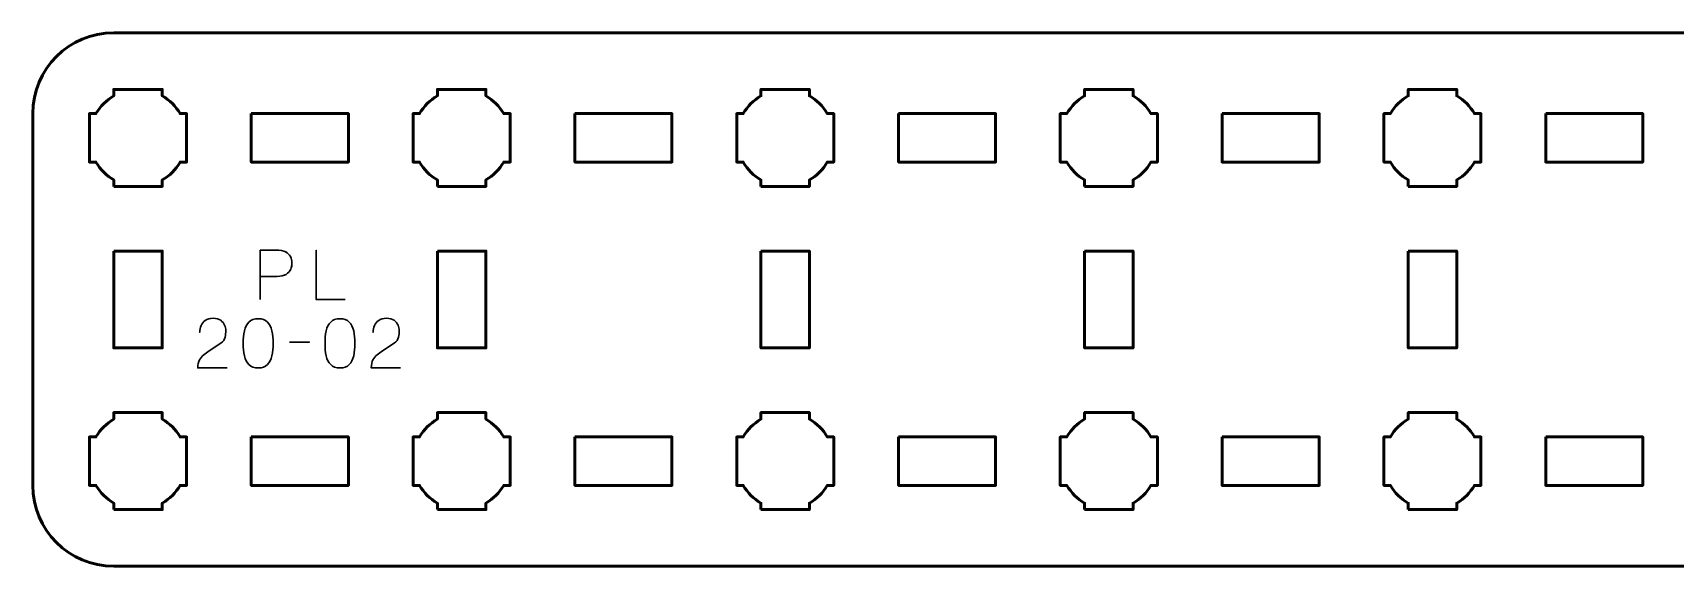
# Model space of a CAD drawing. Header units: centimetres. Extents: x -19.6 to 19.7, y -1.6 to 1.6.
# Drawn here: x -19.65 to -9.5, y -1.65 to 1.65 of the extents above; entities that cross this region are included whole.
import ezdxf

# ---------------------------------------------------------------- set-up
doc = ezdxf.new("R2010")
doc.units = ezdxf.units.CM
doc.header["$MEASUREMENT"] = 0
doc.layers.add('Layer 1', color=7, linetype='Continuous')

msp = doc.modelspace()

# ---------------------------------------------------------------- linework, layer by layer
at = {"layer": 'Layer 1', "lineweight": 53}
for points, knots in [([(-19.14991, 1.65), (-19.14991, 1.65), (19.15005, 1.65), (19.15005, 1.65), (19.15005, 1.65), (19.42701, 1.65), (19.65001, 1.4269), (19.65001, 1.1499), (19.65001, 1.1499), (19.65001, 1.1499), (19.65001, -1.15003), (19.65001, -1.15003), (19.65001, -1.15003), (19.65001, -1.42704), (19.42701, -1.64999), (19.15005, -1.64999), (19.15005, -1.64999), (19.15005, -1.64999), (-19.14991, -1.64999), (-19.14991, -1.64999), (-19.14991, -1.64999), (-19.42691, -1.64999), (-19.65, -1.42704), (-19.65, -1.15003), (-19.65, -1.15003), (-19.65, -1.15003), (-19.65, 1.1499), (-19.65, 1.1499), (-19.65, 1.1499), (-19.65, 1.4269), (-19.42691, 1.65), (-19.14991, 1.65)], [0, 0, 0, 0, 0.125, 0.125, 0.125, 0.125, 0.25, 0.25, 0.25, 0.25, 0.375, 0.375, 0.375, 0.375, 0.5, 0.5, 0.5, 0.5, 0.625, 0.625, 0.625, 0.625, 0.75, 0.75, 0.75, 0.75, 0.875, 0.875, 0.875, 0.875, 1, 1, 1, 1]), ([(-19.14991, 0.69997), (-19.14991, 0.69997), (-19.14991, 0.74008), (-19.14991, 0.74008), (-19.14991, 0.74008), (-19.19552, 0.7664), (-19.23344, 0.80442), (-19.25976, 0.8499), (-19.25976, 0.8499), (-19.25976, 0.8499), (-19.29998, 0.8499), (-19.29998, 0.8499), (-19.29998, 0.8499), (-19.29998, 0.8499), (-19.29998, 0.99997), (-19.29998, 0.99997), (-19.29998, 0.99997), (-19.29998, 0.99997), (-19.29998, 1.1499), (-19.29998, 1.1499), (-19.29998, 1.1499), (-19.29998, 1.1499), (-19.25976, 1.1499), (-19.25976, 1.1499), (-19.25976, 1.1499), (-19.23344, 1.19551), (-19.19552, 1.23344), (-19.14991, 1.25976), (-19.14991, 1.25976), (-19.14991, 1.25976), (-19.14991, 1.29997), (-19.14991, 1.29997), (-19.14991, 1.29997), (-19.14991, 1.29997), (-18.99997, 1.29997), (-18.99997, 1.29997), (-18.99997, 1.29997), (-18.99997, 1.29997), (-18.8499, 1.29997), (-18.8499, 1.29997), (-18.8499, 1.29997), (-18.8499, 1.29997), (-18.8499, 1.25976), (-18.8499, 1.25976), (-18.8499, 1.25976), (-18.80443, 1.23344), (-18.7664, 1.19551), (-18.74008, 1.1499), (-18.74008, 1.1499), (-18.74008, 1.1499), (-18.69997, 1.1499), (-18.69997, 1.1499), (-18.69997, 1.1499), (-18.69997, 1.1499), (-18.69997, 0.99997), (-18.69997, 0.99997), (-18.69997, 0.99997), (-18.69997, 0.99997), (-18.69997, 0.8499), (-18.69997, 0.8499), (-18.69997, 0.8499), (-18.69997, 0.8499), (-18.74008, 0.8499), (-18.74008, 0.8499), (-18.74008, 0.8499), (-18.7664, 0.80442), (-18.80443, 0.7664), (-18.8499, 0.74008), (-18.8499, 0.74008), (-18.8499, 0.74008), (-18.8499, 0.69997), (-18.8499, 0.69997), (-18.8499, 0.69997), (-18.8499, 0.69997), (-18.99997, 0.69997), (-18.99997, 0.69997), (-18.99997, 0.69997), (-18.99997, 0.69997), (-19.14991, 0.69997), (-19.14991, 0.69997)], [0, 0, 0, 0, 0.05, 0.05, 0.05, 0.05, 0.1, 0.1, 0.1, 0.1, 0.15, 0.15, 0.15, 0.15, 0.2, 0.2, 0.2, 0.2, 0.25, 0.25, 0.25, 0.25, 0.3, 0.3, 0.3, 0.3, 0.35, 0.35, 0.35, 0.35, 0.4, 0.4, 0.4, 0.4, 0.45, 0.45, 0.45, 0.45, 0.5, 0.5, 0.5, 0.5, 0.55, 0.55, 0.55, 0.55, 0.6, 0.6, 0.6, 0.6, 0.65, 0.65, 0.65, 0.65, 0.7, 0.7, 0.7, 0.7, 0.75, 0.75, 0.75, 0.75, 0.8, 0.8, 0.8, 0.8, 0.85, 0.85, 0.85, 0.85, 0.9, 0.9, 0.9, 0.9, 0.95, 0.95, 0.95, 0.95, 1, 1, 1, 1]), ([(-17.14997, 0.69997), (-17.14997, 0.69997), (-17.14997, 0.74008), (-17.14997, 0.74008), (-17.14997, 0.74008), (-17.19545, 0.7664), (-17.23348, 0.80442), (-17.25979, 0.8499), (-17.25979, 0.8499), (-17.25979, 0.8499), (-17.2999, 0.8499), (-17.2999, 0.8499), (-17.2999, 0.8499), (-17.2999, 0.8499), (-17.2999, 0.99997), (-17.2999, 0.99997), (-17.2999, 0.99997), (-17.2999, 0.99997), (-17.2999, 1.1499), (-17.2999, 1.1499), (-17.2999, 1.1499), (-17.2999, 1.1499), (-17.25979, 1.1499), (-17.25979, 1.1499), (-17.25979, 1.1499), (-17.23348, 1.19551), (-17.19545, 1.23344), (-17.14997, 1.25976), (-17.14997, 1.25976), (-17.14997, 1.25976), (-17.14997, 1.29997), (-17.14997, 1.29997), (-17.14997, 1.29997), (-17.14997, 1.29997), (-16.9999, 1.29997), (-16.9999, 1.29997), (-16.9999, 1.29997), (-16.9999, 1.29997), (-16.84997, 1.29997), (-16.84997, 1.29997), (-16.84997, 1.29997), (-16.84997, 1.29997), (-16.84997, 1.25976), (-16.84997, 1.25976), (-16.84997, 1.25976), (-16.8045, 1.23344), (-16.76647, 1.19551), (-16.74015, 1.1499), (-16.74015, 1.1499), (-16.74015, 1.1499), (-16.6999, 1.1499), (-16.6999, 1.1499), (-16.6999, 1.1499), (-16.6999, 1.1499), (-16.6999, 0.99997), (-16.6999, 0.99997), (-16.6999, 0.99997), (-16.6999, 0.99997), (-16.6999, 0.8499), (-16.6999, 0.8499), (-16.6999, 0.8499), (-16.6999, 0.8499), (-16.74015, 0.8499), (-16.74015, 0.8499), (-16.74015, 0.8499), (-16.76647, 0.80442), (-16.8045, 0.7664), (-16.84997, 0.74008), (-16.84997, 0.74008), (-16.84997, 0.74008), (-16.84997, 0.69997), (-16.84997, 0.69997), (-16.84997, 0.69997), (-16.84997, 0.69997), (-16.9999, 0.69997), (-16.9999, 0.69997), (-16.9999, 0.69997), (-16.9999, 0.69997), (-17.14997, 0.69997), (-17.14997, 0.69997)], [0, 0, 0, 0, 0.05, 0.05, 0.05, 0.05, 0.1, 0.1, 0.1, 0.1, 0.15, 0.15, 0.15, 0.15, 0.2, 0.2, 0.2, 0.2, 0.25, 0.25, 0.25, 0.25, 0.3, 0.3, 0.3, 0.3, 0.35, 0.35, 0.35, 0.35, 0.4, 0.4, 0.4, 0.4, 0.45, 0.45, 0.45, 0.45, 0.5, 0.5, 0.5, 0.5, 0.55, 0.55, 0.55, 0.55, 0.6, 0.6, 0.6, 0.6, 0.65, 0.65, 0.65, 0.65, 0.7, 0.7, 0.7, 0.7, 0.75, 0.75, 0.75, 0.75, 0.8, 0.8, 0.8, 0.8, 0.85, 0.85, 0.85, 0.85, 0.9, 0.9, 0.9, 0.9, 0.95, 0.95, 0.95, 0.95, 1, 1, 1, 1]), ([(-15.15004, 0.69997), (-15.15004, 0.69997), (-15.15004, 0.74008), (-15.15004, 0.74008), (-15.15004, 0.74008), (-15.19551, 0.7664), (-15.2334, 0.80442), (-15.25986, 0.8499), (-15.25986, 0.8499), (-15.25986, 0.8499), (-15.29997, 0.8499), (-15.29997, 0.8499), (-15.29997, 0.8499), (-15.29997, 0.8499), (-15.29997, 0.99997), (-15.29997, 0.99997), (-15.29997, 0.99997), (-15.29997, 0.99997), (-15.29997, 1.1499), (-15.29997, 1.1499), (-15.29997, 1.1499), (-15.29997, 1.1499), (-15.25986, 1.1499), (-15.25986, 1.1499), (-15.25986, 1.1499), (-15.2334, 1.19551), (-15.19551, 1.23344), (-15.15004, 1.25976), (-15.15004, 1.25976), (-15.15004, 1.25976), (-15.15004, 1.29997), (-15.15004, 1.29997), (-15.15004, 1.29997), (-15.15004, 1.29997), (-14.99997, 1.29997), (-14.99997, 1.29997), (-14.99997, 1.29997), (-14.99997, 1.29997), (-14.85004, 1.29997), (-14.85004, 1.29997), (-14.85004, 1.29997), (-14.85004, 1.29997), (-14.85004, 1.25976), (-14.85004, 1.25976), (-14.85004, 1.25976), (-14.80442, 1.23344), (-14.7665, 1.19551), (-14.74018, 1.1499), (-14.74018, 1.1499), (-14.74018, 1.1499), (-14.69997, 1.1499), (-14.69997, 1.1499), (-14.69997, 1.1499), (-14.69997, 1.1499), (-14.69997, 0.99997), (-14.69997, 0.99997), (-14.69997, 0.99997), (-14.69997, 0.99997), (-14.69997, 0.8499), (-14.69997, 0.8499), (-14.69997, 0.8499), (-14.69997, 0.8499), (-14.74018, 0.8499), (-14.74018, 0.8499), (-14.74018, 0.8499), (-14.7665, 0.80442), (-14.80442, 0.7664), (-14.85004, 0.74008), (-14.85004, 0.74008), (-14.85004, 0.74008), (-14.85004, 0.69997), (-14.85004, 0.69997), (-14.85004, 0.69997), (-14.85004, 0.69997), (-14.99997, 0.69997), (-14.99997, 0.69997), (-14.99997, 0.69997), (-14.99997, 0.69997), (-15.15004, 0.69997), (-15.15004, 0.69997)], [0, 0, 0, 0, 0.05, 0.05, 0.05, 0.05, 0.1, 0.1, 0.1, 0.1, 0.15, 0.15, 0.15, 0.15, 0.2, 0.2, 0.2, 0.2, 0.25, 0.25, 0.25, 0.25, 0.3, 0.3, 0.3, 0.3, 0.35, 0.35, 0.35, 0.35, 0.4, 0.4, 0.4, 0.4, 0.45, 0.45, 0.45, 0.45, 0.5, 0.5, 0.5, 0.5, 0.55, 0.55, 0.55, 0.55, 0.6, 0.6, 0.6, 0.6, 0.65, 0.65, 0.65, 0.65, 0.7, 0.7, 0.7, 0.7, 0.75, 0.75, 0.75, 0.75, 0.8, 0.8, 0.8, 0.8, 0.85, 0.85, 0.85, 0.85, 0.9, 0.9, 0.9, 0.9, 0.95, 0.95, 0.95, 0.95, 1, 1, 1, 1]), ([(-13.14993, 0.69997), (-13.14993, 0.69997), (-13.14993, 0.74008), (-13.14993, 0.74008), (-13.14993, 0.74008), (-13.19555, 0.7664), (-13.23343, 0.80442), (-13.25975, 0.8499), (-13.25975, 0.8499), (-13.25975, 0.8499), (-13.3, 0.8499), (-13.3, 0.8499), (-13.3, 0.8499), (-13.3, 0.8499), (-13.3, 0.99997), (-13.3, 0.99997), (-13.3, 0.99997), (-13.3, 0.99997), (-13.3, 1.1499), (-13.3, 1.1499), (-13.3, 1.1499), (-13.3, 1.1499), (-13.25975, 1.1499), (-13.25975, 1.1499), (-13.25975, 1.1499), (-13.23343, 1.19551), (-13.19555, 1.23344), (-13.14993, 1.25976), (-13.14993, 1.25976), (-13.14993, 1.25976), (-13.14993, 1.29997), (-13.14993, 1.29997), (-13.14993, 1.29997), (-13.14993, 1.29997), (-13, 1.29997), (-13, 1.29997), (-13, 1.29997), (-13, 1.29997), (-12.84993, 1.29997), (-12.84993, 1.29997), (-12.84993, 1.29997), (-12.84993, 1.29997), (-12.84993, 1.25976), (-12.84993, 1.25976), (-12.84993, 1.25976), (-12.80446, 1.23344), (-12.76643, 1.19551), (-12.74011, 1.1499), (-12.74011, 1.1499), (-12.74011, 1.1499), (-12.7, 1.1499), (-12.7, 1.1499), (-12.7, 1.1499), (-12.7, 1.1499), (-12.7, 0.99997), (-12.7, 0.99997), (-12.7, 0.99997), (-12.7, 0.99997), (-12.7, 0.8499), (-12.7, 0.8499), (-12.7, 0.8499), (-12.7, 0.8499), (-12.74011, 0.8499), (-12.74011, 0.8499), (-12.74011, 0.8499), (-12.76643, 0.80442), (-12.80446, 0.7664), (-12.84993, 0.74008), (-12.84993, 0.74008), (-12.84993, 0.74008), (-12.84993, 0.69997), (-12.84993, 0.69997), (-12.84993, 0.69997), (-12.84993, 0.69997), (-13, 0.69997), (-13, 0.69997), (-13, 0.69997), (-13, 0.69997), (-13.14993, 0.69997), (-13.14993, 0.69997)], [0, 0, 0, 0, 0.05, 0.05, 0.05, 0.05, 0.1, 0.1, 0.1, 0.1, 0.15, 0.15, 0.15, 0.15, 0.2, 0.2, 0.2, 0.2, 0.25, 0.25, 0.25, 0.25, 0.3, 0.3, 0.3, 0.3, 0.35, 0.35, 0.35, 0.35, 0.4, 0.4, 0.4, 0.4, 0.45, 0.45, 0.45, 0.45, 0.5, 0.5, 0.5, 0.5, 0.55, 0.55, 0.55, 0.55, 0.6, 0.6, 0.6, 0.6, 0.65, 0.65, 0.65, 0.65, 0.7, 0.7, 0.7, 0.7, 0.75, 0.75, 0.75, 0.75, 0.8, 0.8, 0.8, 0.8, 0.85, 0.85, 0.85, 0.85, 0.9, 0.9, 0.9, 0.9, 0.95, 0.95, 0.95, 0.95, 1, 1, 1, 1]), ([(-11.15, 0.69997), (-11.15, 0.69997), (-11.15, 0.74008), (-11.15, 0.74008), (-11.15, 0.74008), (-11.19547, 0.7664), (-11.2335, 0.80442), (-11.25982, 0.8499), (-11.25982, 0.8499), (-11.25982, 0.8499), (-11.29993, 0.8499), (-11.29993, 0.8499), (-11.29993, 0.8499), (-11.29993, 0.8499), (-11.29993, 0.99997), (-11.29993, 0.99997), (-11.29993, 0.99997), (-11.29993, 0.99997), (-11.29993, 1.1499), (-11.29993, 1.1499), (-11.29993, 1.1499), (-11.29993, 1.1499), (-11.25982, 1.1499), (-11.25982, 1.1499), (-11.25982, 1.1499), (-11.2335, 1.19551), (-11.19547, 1.23344), (-11.15, 1.25976), (-11.15, 1.25976), (-11.15, 1.25976), (-11.15, 1.29997), (-11.15, 1.29997), (-11.15, 1.29997), (-11.15, 1.29997), (-10.99993, 1.29997), (-10.99993, 1.29997), (-10.99993, 1.29997), (-10.99993, 1.29997), (-10.85, 1.29997), (-10.85, 1.29997), (-10.85, 1.29997), (-10.85, 1.29997), (-10.85, 1.25976), (-10.85, 1.25976), (-10.85, 1.25976), (-10.80438, 1.23344), (-10.76649, 1.19551), (-10.74018, 1.1499), (-10.74018, 1.1499), (-10.74018, 1.1499), (-10.69993, 1.1499), (-10.69993, 1.1499), (-10.69993, 1.1499), (-10.69993, 1.1499), (-10.69993, 0.99997), (-10.69993, 0.99997), (-10.69993, 0.99997), (-10.69993, 0.99997), (-10.69993, 0.8499), (-10.69993, 0.8499), (-10.69993, 0.8499), (-10.69993, 0.8499), (-10.74018, 0.8499), (-10.74018, 0.8499), (-10.74018, 0.8499), (-10.76649, 0.80442), (-10.80438, 0.7664), (-10.85, 0.74008), (-10.85, 0.74008), (-10.85, 0.74008), (-10.85, 0.69997), (-10.85, 0.69997), (-10.85, 0.69997), (-10.85, 0.69997), (-10.99993, 0.69997), (-10.99993, 0.69997), (-10.99993, 0.69997), (-10.99993, 0.69997), (-11.15, 0.69997), (-11.15, 0.69997)], [0, 0, 0, 0, 0.05, 0.05, 0.05, 0.05, 0.1, 0.1, 0.1, 0.1, 0.15, 0.15, 0.15, 0.15, 0.2, 0.2, 0.2, 0.2, 0.25, 0.25, 0.25, 0.25, 0.3, 0.3, 0.3, 0.3, 0.35, 0.35, 0.35, 0.35, 0.4, 0.4, 0.4, 0.4, 0.45, 0.45, 0.45, 0.45, 0.5, 0.5, 0.5, 0.5, 0.55, 0.55, 0.55, 0.55, 0.6, 0.6, 0.6, 0.6, 0.65, 0.65, 0.65, 0.65, 0.7, 0.7, 0.7, 0.7, 0.75, 0.75, 0.75, 0.75, 0.8, 0.8, 0.8, 0.8, 0.85, 0.85, 0.85, 0.85, 0.9, 0.9, 0.9, 0.9, 0.95, 0.95, 0.95, 0.95, 1, 1, 1, 1]), ([(-18.29996, 1.1499), (-18.29996, 1.1499), (-17.69995, 1.1499), (-17.69995, 1.1499), (-17.69995, 1.1499), (-17.69995, 1.1499), (-17.69995, 0.8499), (-17.69995, 0.8499), (-17.69995, 0.8499), (-17.69995, 0.8499), (-18.29996, 0.8499), (-18.29996, 0.8499), (-18.29996, 0.8499), (-18.29996, 0.8499), (-18.29996, 1.1499), (-18.29996, 1.1499)], [0, 0, 0, 0, 0.25, 0.25, 0.25, 0.25, 0.5, 0.5, 0.5, 0.5, 0.75, 0.75, 0.75, 0.75, 1, 1, 1, 1]), ([(-16.29999, 1.1499), (-16.29999, 1.1499), (-15.69999, 1.1499), (-15.69999, 1.1499), (-15.69999, 1.1499), (-15.69999, 1.1499), (-15.69999, 0.8499), (-15.69999, 0.8499), (-15.69999, 0.8499), (-15.69999, 0.8499), (-16.29999, 0.8499), (-16.29999, 0.8499), (-16.29999, 0.8499), (-16.29999, 0.8499), (-16.29999, 1.1499), (-16.29999, 1.1499)], [0, 0, 0, 0, 0.25, 0.25, 0.25, 0.25, 0.5, 0.5, 0.5, 0.5, 0.75, 0.75, 0.75, 0.75, 1, 1, 1, 1]), ([(-14.29992, 1.1499), (-14.29992, 1.1499), (-13.69991, 1.1499), (-13.69991, 1.1499), (-13.69991, 1.1499), (-13.69991, 1.1499), (-13.69991, 0.8499), (-13.69991, 0.8499), (-13.69991, 0.8499), (-13.69991, 0.8499), (-14.29992, 0.8499), (-14.29992, 0.8499), (-14.29992, 0.8499), (-14.29992, 0.8499), (-14.29992, 1.1499), (-14.29992, 1.1499)], [0, 0, 0, 0, 0.25, 0.25, 0.25, 0.25, 0.5, 0.5, 0.5, 0.5, 0.75, 0.75, 0.75, 0.75, 1, 1, 1, 1]), ([(-12.29995, 1.1499), (-12.29995, 1.1499), (-11.69994, 1.1499), (-11.69994, 1.1499), (-11.69994, 1.1499), (-11.69994, 1.1499), (-11.69994, 0.8499), (-11.69994, 0.8499), (-11.69994, 0.8499), (-11.69994, 0.8499), (-12.29995, 0.8499), (-12.29995, 0.8499), (-12.29995, 0.8499), (-12.29995, 0.8499), (-12.29995, 1.1499), (-12.29995, 1.1499)], [0, 0, 0, 0, 0.25, 0.25, 0.25, 0.25, 0.5, 0.5, 0.5, 0.5, 0.75, 0.75, 0.75, 0.75, 1, 1, 1, 1]), ([(-10.30002, 1.1499), (-10.30002, 1.1499), (-9.70001, 1.1499), (-9.70001, 1.1499), (-9.70001, 1.1499), (-9.70001, 1.1499), (-9.70001, 0.8499), (-9.70001, 0.8499), (-9.70001, 0.8499), (-9.70001, 0.8499), (-10.30002, 0.8499), (-10.30002, 0.8499), (-10.30002, 0.8499), (-10.30002, 0.8499), (-10.30002, 1.1499), (-10.30002, 1.1499)], [0, 0, 0, 0, 0.25, 0.25, 0.25, 0.25, 0.5, 0.5, 0.5, 0.5, 0.75, 0.75, 0.75, 0.75, 1, 1, 1, 1]), ([(-19.14991, 0.29995), (-19.14991, 0.29995), (-18.8499, 0.29995), (-18.8499, 0.29995), (-18.8499, 0.29995), (-18.8499, 0.29995), (-18.8499, -0.30005), (-18.8499, -0.30005), (-18.8499, -0.30005), (-18.8499, -0.30005), (-19.14991, -0.30005), (-19.14991, -0.30005), (-19.14991, -0.30005), (-19.14991, -0.30005), (-19.14991, 0.29995), (-19.14991, 0.29995)], [0, 0, 0, 0, 0.25, 0.25, 0.25, 0.25, 0.5, 0.5, 0.5, 0.5, 0.75, 0.75, 0.75, 0.75, 1, 1, 1, 1]), ([(-17.14997, 0.29995), (-17.14997, 0.29995), (-16.84997, 0.29995), (-16.84997, 0.29995), (-16.84997, 0.29995), (-16.84997, 0.29995), (-16.84997, -0.30005), (-16.84997, -0.30005), (-16.84997, -0.30005), (-16.84997, -0.30005), (-17.14997, -0.30005), (-17.14997, -0.30005), (-17.14997, -0.30005), (-17.14997, -0.30005), (-17.14997, 0.29995), (-17.14997, 0.29995)], [0, 0, 0, 0, 0.25, 0.25, 0.25, 0.25, 0.5, 0.5, 0.5, 0.5, 0.75, 0.75, 0.75, 0.75, 1, 1, 1, 1]), ([(-15.15004, 0.29995), (-15.15004, 0.29995), (-14.85004, 0.29995), (-14.85004, 0.29995), (-14.85004, 0.29995), (-14.85004, 0.29995), (-14.85004, -0.30005), (-14.85004, -0.30005), (-14.85004, -0.30005), (-14.85004, -0.30005), (-15.15004, -0.30005), (-15.15004, -0.30005), (-15.15004, -0.30005), (-15.15004, -0.30005), (-15.15004, 0.29995), (-15.15004, 0.29995)], [0, 0, 0, 0, 0.25, 0.25, 0.25, 0.25, 0.5, 0.5, 0.5, 0.5, 0.75, 0.75, 0.75, 0.75, 1, 1, 1, 1]), ([(-13.14993, 0.29995), (-13.14993, 0.29995), (-12.84993, 0.29995), (-12.84993, 0.29995), (-12.84993, 0.29995), (-12.84993, 0.29995), (-12.84993, -0.30005), (-12.84993, -0.30005), (-12.84993, -0.30005), (-12.84993, -0.30005), (-13.14993, -0.30005), (-13.14993, -0.30005), (-13.14993, -0.30005), (-13.14993, -0.30005), (-13.14993, 0.29995), (-13.14993, 0.29995)], [0, 0, 0, 0, 0.25, 0.25, 0.25, 0.25, 0.5, 0.5, 0.5, 0.5, 0.75, 0.75, 0.75, 0.75, 1, 1, 1, 1]), ([(-11.15, 0.29995), (-11.15, 0.29995), (-10.85, 0.29995), (-10.85, 0.29995), (-10.85, 0.29995), (-10.85, 0.29995), (-10.85, -0.30005), (-10.85, -0.30005), (-10.85, -0.30005), (-10.85, -0.30005), (-11.15, -0.30005), (-11.15, -0.30005), (-11.15, -0.30005), (-11.15, -0.30005), (-11.15, 0.29995), (-11.15, 0.29995)], [0, 0, 0, 0, 0.25, 0.25, 0.25, 0.25, 0.5, 0.5, 0.5, 0.5, 0.75, 0.75, 0.75, 0.75, 1, 1, 1, 1]), ([(-19.14991, -1.30011), (-19.14991, -1.30011), (-19.14991, -1.25985), (-19.14991, -1.25985), (-19.14991, -1.25985), (-19.19552, -1.23354), (-19.23344, -1.19551), (-19.25976, -1.15003), (-19.25976, -1.15003), (-19.25976, -1.15003), (-19.29998, -1.15003), (-19.29998, -1.15003), (-19.29998, -1.15003), (-19.29998, -1.15003), (-19.29998, -1.0001), (-19.29998, -1.0001), (-19.29998, -1.0001), (-19.29998, -1.0001), (-19.29998, -0.85003), (-19.29998, -0.85003), (-19.29998, -0.85003), (-19.29998, -0.85003), (-19.25976, -0.85003), (-19.25976, -0.85003), (-19.25976, -0.85003), (-19.23344, -0.80456), (-19.19552, -0.76653), (-19.14991, -0.74021), (-19.14991, -0.74021), (-19.14991, -0.74021), (-19.14991, -0.7001), (-19.14991, -0.7001), (-19.14991, -0.7001), (-19.14991, -0.7001), (-18.99997, -0.7001), (-18.99997, -0.7001), (-18.99997, -0.7001), (-18.99997, -0.7001), (-18.8499, -0.7001), (-18.8499, -0.7001), (-18.8499, -0.7001), (-18.8499, -0.7001), (-18.8499, -0.74021), (-18.8499, -0.74021), (-18.8499, -0.74021), (-18.80443, -0.76653), (-18.7664, -0.80456), (-18.74008, -0.85003), (-18.74008, -0.85003), (-18.74008, -0.85003), (-18.69997, -0.85003), (-18.69997, -0.85003), (-18.69997, -0.85003), (-18.69997, -0.85003), (-18.69997, -1.0001), (-18.69997, -1.0001), (-18.69997, -1.0001), (-18.69997, -1.0001), (-18.69997, -1.15003), (-18.69997, -1.15003), (-18.69997, -1.15003), (-18.69997, -1.15003), (-18.74008, -1.15003), (-18.74008, -1.15003), (-18.74008, -1.15003), (-18.7664, -1.19551), (-18.80443, -1.23354), (-18.8499, -1.25985), (-18.8499, -1.25985), (-18.8499, -1.25985), (-18.8499, -1.30011), (-18.8499, -1.30011), (-18.8499, -1.30011), (-18.8499, -1.30011), (-18.99997, -1.30011), (-18.99997, -1.30011), (-18.99997, -1.30011), (-18.99997, -1.30011), (-19.14991, -1.30011), (-19.14991, -1.30011)], [0, 0, 0, 0, 0.05, 0.05, 0.05, 0.05, 0.1, 0.1, 0.1, 0.1, 0.15, 0.15, 0.15, 0.15, 0.2, 0.2, 0.2, 0.2, 0.25, 0.25, 0.25, 0.25, 0.3, 0.3, 0.3, 0.3, 0.35, 0.35, 0.35, 0.35, 0.4, 0.4, 0.4, 0.4, 0.45, 0.45, 0.45, 0.45, 0.5, 0.5, 0.5, 0.5, 0.55, 0.55, 0.55, 0.55, 0.6, 0.6, 0.6, 0.6, 0.65, 0.65, 0.65, 0.65, 0.7, 0.7, 0.7, 0.7, 0.75, 0.75, 0.75, 0.75, 0.8, 0.8, 0.8, 0.8, 0.85, 0.85, 0.85, 0.85, 0.9, 0.9, 0.9, 0.9, 0.95, 0.95, 0.95, 0.95, 1, 1, 1, 1]), ([(-17.14997, -1.30011), (-17.14997, -1.30011), (-17.14997, -1.25985), (-17.14997, -1.25985), (-17.14997, -1.25985), (-17.19545, -1.23354), (-17.23348, -1.19551), (-17.25979, -1.15003), (-17.25979, -1.15003), (-17.25979, -1.15003), (-17.2999, -1.15003), (-17.2999, -1.15003), (-17.2999, -1.15003), (-17.2999, -1.15003), (-17.2999, -1.0001), (-17.2999, -1.0001), (-17.2999, -1.0001), (-17.2999, -1.0001), (-17.2999, -0.85003), (-17.2999, -0.85003), (-17.2999, -0.85003), (-17.2999, -0.85003), (-17.25979, -0.85003), (-17.25979, -0.85003), (-17.25979, -0.85003), (-17.23348, -0.80456), (-17.19545, -0.76653), (-17.14997, -0.74021), (-17.14997, -0.74021), (-17.14997, -0.74021), (-17.14997, -0.7001), (-17.14997, -0.7001), (-17.14997, -0.7001), (-17.14997, -0.7001), (-16.9999, -0.7001), (-16.9999, -0.7001), (-16.9999, -0.7001), (-16.9999, -0.7001), (-16.84997, -0.7001), (-16.84997, -0.7001), (-16.84997, -0.7001), (-16.84997, -0.7001), (-16.84997, -0.74021), (-16.84997, -0.74021), (-16.84997, -0.74021), (-16.8045, -0.76653), (-16.76647, -0.80456), (-16.74015, -0.85003), (-16.74015, -0.85003), (-16.74015, -0.85003), (-16.6999, -0.85003), (-16.6999, -0.85003), (-16.6999, -0.85003), (-16.6999, -0.85003), (-16.6999, -1.0001), (-16.6999, -1.0001), (-16.6999, -1.0001), (-16.6999, -1.0001), (-16.6999, -1.15003), (-16.6999, -1.15003), (-16.6999, -1.15003), (-16.6999, -1.15003), (-16.74015, -1.15003), (-16.74015, -1.15003), (-16.74015, -1.15003), (-16.76647, -1.19551), (-16.8045, -1.23354), (-16.84997, -1.25985), (-16.84997, -1.25985), (-16.84997, -1.25985), (-16.84997, -1.30011), (-16.84997, -1.30011), (-16.84997, -1.30011), (-16.84997, -1.30011), (-16.9999, -1.30011), (-16.9999, -1.30011), (-16.9999, -1.30011), (-16.9999, -1.30011), (-17.14997, -1.30011), (-17.14997, -1.30011)], [0, 0, 0, 0, 0.05, 0.05, 0.05, 0.05, 0.1, 0.1, 0.1, 0.1, 0.15, 0.15, 0.15, 0.15, 0.2, 0.2, 0.2, 0.2, 0.25, 0.25, 0.25, 0.25, 0.3, 0.3, 0.3, 0.3, 0.35, 0.35, 0.35, 0.35, 0.4, 0.4, 0.4, 0.4, 0.45, 0.45, 0.45, 0.45, 0.5, 0.5, 0.5, 0.5, 0.55, 0.55, 0.55, 0.55, 0.6, 0.6, 0.6, 0.6, 0.65, 0.65, 0.65, 0.65, 0.7, 0.7, 0.7, 0.7, 0.75, 0.75, 0.75, 0.75, 0.8, 0.8, 0.8, 0.8, 0.85, 0.85, 0.85, 0.85, 0.9, 0.9, 0.9, 0.9, 0.95, 0.95, 0.95, 0.95, 1, 1, 1, 1]), ([(-15.15004, -1.30011), (-15.15004, -1.30011), (-15.15004, -1.25985), (-15.15004, -1.25985), (-15.15004, -1.25985), (-15.19551, -1.23354), (-15.2334, -1.19551), (-15.25986, -1.15003), (-15.25986, -1.15003), (-15.25986, -1.15003), (-15.29997, -1.15003), (-15.29997, -1.15003), (-15.29997, -1.15003), (-15.29997, -1.15003), (-15.29997, -1.0001), (-15.29997, -1.0001), (-15.29997, -1.0001), (-15.29997, -1.0001), (-15.29997, -0.85003), (-15.29997, -0.85003), (-15.29997, -0.85003), (-15.29997, -0.85003), (-15.25986, -0.85003), (-15.25986, -0.85003), (-15.25986, -0.85003), (-15.2334, -0.80456), (-15.19551, -0.76653), (-15.15004, -0.74021), (-15.15004, -0.74021), (-15.15004, -0.74021), (-15.15004, -0.7001), (-15.15004, -0.7001), (-15.15004, -0.7001), (-15.15004, -0.7001), (-14.99997, -0.7001), (-14.99997, -0.7001), (-14.99997, -0.7001), (-14.99997, -0.7001), (-14.85004, -0.7001), (-14.85004, -0.7001), (-14.85004, -0.7001), (-14.85004, -0.7001), (-14.85004, -0.74021), (-14.85004, -0.74021), (-14.85004, -0.74021), (-14.80442, -0.76653), (-14.7665, -0.80456), (-14.74018, -0.85003), (-14.74018, -0.85003), (-14.74018, -0.85003), (-14.69997, -0.85003), (-14.69997, -0.85003), (-14.69997, -0.85003), (-14.69997, -0.85003), (-14.69997, -1.0001), (-14.69997, -1.0001), (-14.69997, -1.0001), (-14.69997, -1.0001), (-14.69997, -1.15003), (-14.69997, -1.15003), (-14.69997, -1.15003), (-14.69997, -1.15003), (-14.74018, -1.15003), (-14.74018, -1.15003), (-14.74018, -1.15003), (-14.7665, -1.19551), (-14.80442, -1.23354), (-14.85004, -1.25985), (-14.85004, -1.25985), (-14.85004, -1.25985), (-14.85004, -1.30011), (-14.85004, -1.30011), (-14.85004, -1.30011), (-14.85004, -1.30011), (-14.99997, -1.30011), (-14.99997, -1.30011), (-14.99997, -1.30011), (-14.99997, -1.30011), (-15.15004, -1.30011), (-15.15004, -1.30011)], [0, 0, 0, 0, 0.05, 0.05, 0.05, 0.05, 0.1, 0.1, 0.1, 0.1, 0.15, 0.15, 0.15, 0.15, 0.2, 0.2, 0.2, 0.2, 0.25, 0.25, 0.25, 0.25, 0.3, 0.3, 0.3, 0.3, 0.35, 0.35, 0.35, 0.35, 0.4, 0.4, 0.4, 0.4, 0.45, 0.45, 0.45, 0.45, 0.5, 0.5, 0.5, 0.5, 0.55, 0.55, 0.55, 0.55, 0.6, 0.6, 0.6, 0.6, 0.65, 0.65, 0.65, 0.65, 0.7, 0.7, 0.7, 0.7, 0.75, 0.75, 0.75, 0.75, 0.8, 0.8, 0.8, 0.8, 0.85, 0.85, 0.85, 0.85, 0.9, 0.9, 0.9, 0.9, 0.95, 0.95, 0.95, 0.95, 1, 1, 1, 1]), ([(-13.14993, -1.30011), (-13.14993, -1.30011), (-13.14993, -1.25985), (-13.14993, -1.25985), (-13.14993, -1.25985), (-13.19555, -1.23354), (-13.23343, -1.19551), (-13.25975, -1.15003), (-13.25975, -1.15003), (-13.25975, -1.15003), (-13.3, -1.15003), (-13.3, -1.15003), (-13.3, -1.15003), (-13.3, -1.15003), (-13.3, -1.0001), (-13.3, -1.0001), (-13.3, -1.0001), (-13.3, -1.0001), (-13.3, -0.85003), (-13.3, -0.85003), (-13.3, -0.85003), (-13.3, -0.85003), (-13.25975, -0.85003), (-13.25975, -0.85003), (-13.25975, -0.85003), (-13.23343, -0.80456), (-13.19555, -0.76653), (-13.14993, -0.74021), (-13.14993, -0.74021), (-13.14993, -0.74021), (-13.14993, -0.7001), (-13.14993, -0.7001), (-13.14993, -0.7001), (-13.14993, -0.7001), (-13, -0.7001), (-13, -0.7001), (-13, -0.7001), (-13, -0.7001), (-12.84993, -0.7001), (-12.84993, -0.7001), (-12.84993, -0.7001), (-12.84993, -0.7001), (-12.84993, -0.74021), (-12.84993, -0.74021), (-12.84993, -0.74021), (-12.80446, -0.76653), (-12.76643, -0.80456), (-12.74011, -0.85003), (-12.74011, -0.85003), (-12.74011, -0.85003), (-12.7, -0.85003), (-12.7, -0.85003), (-12.7, -0.85003), (-12.7, -0.85003), (-12.7, -1.0001), (-12.7, -1.0001), (-12.7, -1.0001), (-12.7, -1.0001), (-12.7, -1.15003), (-12.7, -1.15003), (-12.7, -1.15003), (-12.7, -1.15003), (-12.74011, -1.15003), (-12.74011, -1.15003), (-12.74011, -1.15003), (-12.76643, -1.19551), (-12.80446, -1.23354), (-12.84993, -1.25985), (-12.84993, -1.25985), (-12.84993, -1.25985), (-12.84993, -1.30011), (-12.84993, -1.30011), (-12.84993, -1.30011), (-12.84993, -1.30011), (-13, -1.30011), (-13, -1.30011), (-13, -1.30011), (-13, -1.30011), (-13.14993, -1.30011), (-13.14993, -1.30011)], [0, 0, 0, 0, 0.05, 0.05, 0.05, 0.05, 0.1, 0.1, 0.1, 0.1, 0.15, 0.15, 0.15, 0.15, 0.2, 0.2, 0.2, 0.2, 0.25, 0.25, 0.25, 0.25, 0.3, 0.3, 0.3, 0.3, 0.35, 0.35, 0.35, 0.35, 0.4, 0.4, 0.4, 0.4, 0.45, 0.45, 0.45, 0.45, 0.5, 0.5, 0.5, 0.5, 0.55, 0.55, 0.55, 0.55, 0.6, 0.6, 0.6, 0.6, 0.65, 0.65, 0.65, 0.65, 0.7, 0.7, 0.7, 0.7, 0.75, 0.75, 0.75, 0.75, 0.8, 0.8, 0.8, 0.8, 0.85, 0.85, 0.85, 0.85, 0.9, 0.9, 0.9, 0.9, 0.95, 0.95, 0.95, 0.95, 1, 1, 1, 1]), ([(-11.15, -1.30011), (-11.15, -1.30011), (-11.15, -1.25985), (-11.15, -1.25985), (-11.15, -1.25985), (-11.19547, -1.23354), (-11.2335, -1.19551), (-11.25982, -1.15003), (-11.25982, -1.15003), (-11.25982, -1.15003), (-11.29993, -1.15003), (-11.29993, -1.15003), (-11.29993, -1.15003), (-11.29993, -1.15003), (-11.29993, -1.0001), (-11.29993, -1.0001), (-11.29993, -1.0001), (-11.29993, -1.0001), (-11.29993, -0.85003), (-11.29993, -0.85003), (-11.29993, -0.85003), (-11.29993, -0.85003), (-11.25982, -0.85003), (-11.25982, -0.85003), (-11.25982, -0.85003), (-11.2335, -0.80456), (-11.19547, -0.76653), (-11.15, -0.74021), (-11.15, -0.74021), (-11.15, -0.74021), (-11.15, -0.7001), (-11.15, -0.7001), (-11.15, -0.7001), (-11.15, -0.7001), (-10.99993, -0.7001), (-10.99993, -0.7001), (-10.99993, -0.7001), (-10.99993, -0.7001), (-10.85, -0.7001), (-10.85, -0.7001), (-10.85, -0.7001), (-10.85, -0.7001), (-10.85, -0.74021), (-10.85, -0.74021), (-10.85, -0.74021), (-10.80438, -0.76653), (-10.76649, -0.80456), (-10.74018, -0.85003), (-10.74018, -0.85003), (-10.74018, -0.85003), (-10.69993, -0.85003), (-10.69993, -0.85003), (-10.69993, -0.85003), (-10.69993, -0.85003), (-10.69993, -1.0001), (-10.69993, -1.0001), (-10.69993, -1.0001), (-10.69993, -1.0001), (-10.69993, -1.15003), (-10.69993, -1.15003), (-10.69993, -1.15003), (-10.69993, -1.15003), (-10.74018, -1.15003), (-10.74018, -1.15003), (-10.74018, -1.15003), (-10.76649, -1.19551), (-10.80438, -1.23354), (-10.85, -1.25985), (-10.85, -1.25985), (-10.85, -1.25985), (-10.85, -1.30011), (-10.85, -1.30011), (-10.85, -1.30011), (-10.85, -1.30011), (-10.99993, -1.30011), (-10.99993, -1.30011), (-10.99993, -1.30011), (-10.99993, -1.30011), (-11.15, -1.30011), (-11.15, -1.30011)], [0, 0, 0, 0, 0.05, 0.05, 0.05, 0.05, 0.1, 0.1, 0.1, 0.1, 0.15, 0.15, 0.15, 0.15, 0.2, 0.2, 0.2, 0.2, 0.25, 0.25, 0.25, 0.25, 0.3, 0.3, 0.3, 0.3, 0.35, 0.35, 0.35, 0.35, 0.4, 0.4, 0.4, 0.4, 0.45, 0.45, 0.45, 0.45, 0.5, 0.5, 0.5, 0.5, 0.55, 0.55, 0.55, 0.55, 0.6, 0.6, 0.6, 0.6, 0.65, 0.65, 0.65, 0.65, 0.7, 0.7, 0.7, 0.7, 0.75, 0.75, 0.75, 0.75, 0.8, 0.8, 0.8, 0.8, 0.85, 0.85, 0.85, 0.85, 0.9, 0.9, 0.9, 0.9, 0.95, 0.95, 0.95, 0.95, 1, 1, 1, 1]), ([(-18.29996, -0.85003), (-18.29996, -0.85003), (-17.69995, -0.85003), (-17.69995, -0.85003), (-17.69995, -0.85003), (-17.69995, -0.85003), (-17.69995, -1.15003), (-17.69995, -1.15003), (-17.69995, -1.15003), (-17.69995, -1.15003), (-18.29996, -1.15003), (-18.29996, -1.15003), (-18.29996, -1.15003), (-18.29996, -1.15003), (-18.29996, -0.85003), (-18.29996, -0.85003)], [0, 0, 0, 0, 0.25, 0.25, 0.25, 0.25, 0.5, 0.5, 0.5, 0.5, 0.75, 0.75, 0.75, 0.75, 1, 1, 1, 1]), ([(-16.29999, -0.85003), (-16.29999, -0.85003), (-15.69999, -0.85003), (-15.69999, -0.85003), (-15.69999, -0.85003), (-15.69999, -0.85003), (-15.69999, -1.15003), (-15.69999, -1.15003), (-15.69999, -1.15003), (-15.69999, -1.15003), (-16.29999, -1.15003), (-16.29999, -1.15003), (-16.29999, -1.15003), (-16.29999, -1.15003), (-16.29999, -0.85003), (-16.29999, -0.85003)], [0, 0, 0, 0, 0.25, 0.25, 0.25, 0.25, 0.5, 0.5, 0.5, 0.5, 0.75, 0.75, 0.75, 0.75, 1, 1, 1, 1]), ([(-14.29992, -0.85003), (-14.29992, -0.85003), (-13.69991, -0.85003), (-13.69991, -0.85003), (-13.69991, -0.85003), (-13.69991, -0.85003), (-13.69991, -1.15003), (-13.69991, -1.15003), (-13.69991, -1.15003), (-13.69991, -1.15003), (-14.29992, -1.15003), (-14.29992, -1.15003), (-14.29992, -1.15003), (-14.29992, -1.15003), (-14.29992, -0.85003), (-14.29992, -0.85003)], [0, 0, 0, 0, 0.25, 0.25, 0.25, 0.25, 0.5, 0.5, 0.5, 0.5, 0.75, 0.75, 0.75, 0.75, 1, 1, 1, 1]), ([(-12.29995, -0.85003), (-12.29995, -0.85003), (-11.69994, -0.85003), (-11.69994, -0.85003), (-11.69994, -0.85003), (-11.69994, -0.85003), (-11.69994, -1.15003), (-11.69994, -1.15003), (-11.69994, -1.15003), (-11.69994, -1.15003), (-12.29995, -1.15003), (-12.29995, -1.15003), (-12.29995, -1.15003), (-12.29995, -1.15003), (-12.29995, -0.85003), (-12.29995, -0.85003)], [0, 0, 0, 0, 0.25, 0.25, 0.25, 0.25, 0.5, 0.5, 0.5, 0.5, 0.75, 0.75, 0.75, 0.75, 1, 1, 1, 1]), ([(-10.30002, -0.85003), (-10.30002, -0.85003), (-9.70001, -0.85003), (-9.70001, -0.85003), (-9.70001, -0.85003), (-9.70001, -0.85003), (-9.70001, -1.15003), (-9.70001, -1.15003), (-9.70001, -1.15003), (-9.70001, -1.15003), (-10.30002, -1.15003), (-10.30002, -1.15003), (-10.30002, -1.15003), (-10.30002, -1.15003), (-10.30002, -0.85003), (-10.30002, -0.85003)], [0, 0, 0, 0, 0.25, 0.25, 0.25, 0.25, 0.5, 0.5, 0.5, 0.5, 0.75, 0.75, 0.75, 0.75, 1, 1, 1, 1])]:
    msp.add_open_spline(points, degree=3, knots=knots, dxfattribs=at)
at = {"layer": 'Layer 1', "color": 40, "lineweight": 30}
for points, knots in [([(-18.24454, -0.00005), (-18.24454, -0.00005), (-18.24454, 0.30517), (-18.24454, 0.30517), (-18.24454, 0.30517), (-18.24454, 0.30517), (-18.14724, 0.30517), (-18.14724, 0.30517), (-18.14724, 0.30517), (-18.12163, 0.30489), (-18.10163, 0.30119), (-18.08744, 0.29403), (-18.08744, 0.29403), (-18.07355, 0.28672), (-18.06374, 0.2772), (-18.05809, 0.26535), (-18.05809, 0.26535), (-18.05259, 0.25349), (-18.04956, 0.24069), (-18.04899, 0.22689), (-18.04899, 0.22689), (-18.04832, 0.21285), (-18.05065, 0.19948), (-18.05615, 0.18682), (-18.05615, 0.18682), (-18.06169, 0.17412), (-18.07118, 0.16364), (-18.08441, 0.15553), (-18.08441, 0.15553), (-18.09792, 0.14738), (-18.11613, 0.14325), (-18.13927, 0.14297), (-18.13927, 0.14297), (-18.13927, 0.14297), (-18.24454, 0.14297), (-18.24454, 0.14297), (-18.24454, 0.14297), (-18.24454, 0.14297), (-18.13927, 0.14297), (-18.13927, 0.14297), (-18.13927, 0.14297), (-18.11651, 0.14325), (-18.09849, 0.14738), (-18.08498, 0.15553), (-18.08498, 0.15553), (-18.07161, 0.16364), (-18.06208, 0.17412), (-18.05644, 0.18682), (-18.05644, 0.18682), (-18.05093, 0.19948), (-18.04846, 0.21285), (-18.04899, 0.22689), (-18.04899, 0.22689), (-18.04956, 0.24069), (-18.05259, 0.25349), (-18.05823, 0.26535), (-18.05823, 0.26535), (-18.06402, 0.2772), (-18.07393, 0.28672), (-18.08787, 0.29403), (-18.08787, 0.29403), (-18.10205, 0.30119), (-18.12191, 0.30489), (-18.14724, 0.30517), (-18.14724, 0.30517), (-18.14724, 0.30517), (-18.24454, 0.30517), (-18.24454, 0.30517), (-18.24454, 0.30517), (-18.24454, 0.30517), (-18.24454, -0.00005), (-18.24454, -0.00005)], [0, 0, 0, 0, 0.05555556, 0.05555556, 0.05555556, 0.05555556, 0.11111111, 0.11111111, 0.11111111, 0.11111111, 0.16666667, 0.16666667, 0.16666667, 0.16666667, 0.22222222, 0.22222222, 0.22222222, 0.22222222, 0.27777778, 0.27777778, 0.27777778, 0.27777778, 0.33333333, 0.33333333, 0.33333333, 0.33333333, 0.38888889, 0.38888889, 0.38888889, 0.38888889, 0.44444444, 0.44444444, 0.44444444, 0.44444444, 0.5, 0.5, 0.5, 0.5, 0.55555556, 0.55555556, 0.55555556, 0.55555556, 0.61111111, 0.61111111, 0.61111111, 0.61111111, 0.66666667, 0.66666667, 0.66666667, 0.66666667, 0.72222222, 0.72222222, 0.72222222, 0.72222222, 0.77777778, 0.77777778, 0.77777778, 0.77777778, 0.83333333, 0.83333333, 0.83333333, 0.83333333, 0.88888889, 0.88888889, 0.88888889, 0.88888889, 0.94444444, 0.94444444, 0.94444444, 0.94444444, 1, 1, 1, 1]), ([(-17.71992, -0.00005), (-17.71992, -0.00005), (-17.89811, -0.00005), (-17.89811, -0.00005), (-17.89811, -0.00005), (-17.89811, -0.00005), (-17.89811, 0.30517), (-17.89811, 0.30517), (-17.89811, 0.30517), (-17.89811, 0.30517), (-17.89811, -0.00005), (-17.89811, -0.00005), (-17.89811, -0.00005), (-17.89811, -0.00005), (-17.71992, -0.00005), (-17.71992, -0.00005)], [0, 0, 0, 0, 0.25, 0.25, 0.25, 0.25, 0.5, 0.5, 0.5, 0.5, 0.75, 0.75, 0.75, 0.75, 1, 1, 1, 1]), ([(-18.4489, -0.42338), (-18.4489, -0.42338), (-18.63055, -0.42338), (-18.63055, -0.42338), (-18.63055, -0.42338), (-18.62998, -0.40313), (-18.62628, -0.38673), (-18.6195, -0.37392), (-18.6195, -0.37392), (-18.61291, -0.36126), (-18.60433, -0.35064), (-18.59389, -0.3421), (-18.59389, -0.3421), (-18.58356, -0.33381), (-18.57223, -0.3257), (-18.55985, -0.31797), (-18.55985, -0.31797), (-18.55985, -0.31797), (-18.48749, -0.26975), (-18.48749, -0.26975), (-18.48749, -0.26975), (-18.47317, -0.25927), (-18.46449, -0.24699), (-18.46146, -0.23324), (-18.46146, -0.23324), (-18.45857, -0.21944), (-18.45733, -0.2054), (-18.45786, -0.1909), (-18.45786, -0.1909), (-18.45772, -0.18113), (-18.46008, -0.17037), (-18.46474, -0.15866), (-18.46474, -0.15866), (-18.46957, -0.14723), (-18.47758, -0.13732), (-18.48887, -0.12878), (-18.48887, -0.12878), (-18.5003, -0.12049), (-18.51589, -0.11608), (-18.53572, -0.11569), (-18.53572, -0.11569), (-18.55583, -0.11608), (-18.57209, -0.12049), (-18.58423, -0.12892), (-18.58423, -0.12892), (-18.5965, -0.13746), (-18.60532, -0.14832), (-18.61068, -0.16145), (-18.61068, -0.16145), (-18.61619, -0.17478), (-18.61883, -0.18857), (-18.61869, -0.20276), (-18.61869, -0.20276), (-18.61883, -0.18857), (-18.61619, -0.17478), (-18.61068, -0.16145), (-18.61068, -0.16145), (-18.60532, -0.14832), (-18.5965, -0.13746), (-18.58423, -0.12892), (-18.58423, -0.12892), (-18.57209, -0.12049), (-18.55583, -0.11608), (-18.53572, -0.11569), (-18.53572, -0.11569), (-18.51589, -0.11608), (-18.5003, -0.12049), (-18.48887, -0.12878), (-18.48887, -0.12878), (-18.47758, -0.13732), (-18.46957, -0.14723), (-18.46474, -0.15866), (-18.46474, -0.15866), (-18.46008, -0.17037), (-18.45772, -0.18113), (-18.45786, -0.1909), (-18.45786, -0.1909), (-18.45733, -0.2054), (-18.45857, -0.21944), (-18.46146, -0.23324), (-18.46146, -0.23324), (-18.46449, -0.24699), (-18.47317, -0.25927), (-18.48749, -0.26975), (-18.48749, -0.26975), (-18.48749, -0.26975), (-18.55985, -0.31797), (-18.55985, -0.31797), (-18.55985, -0.31797), (-18.57223, -0.3257), (-18.58356, -0.33381), (-18.59389, -0.3421), (-18.59389, -0.3421), (-18.60433, -0.35064), (-18.61291, -0.36126), (-18.6195, -0.37392), (-18.6195, -0.37392), (-18.62628, -0.38673), (-18.62998, -0.40313), (-18.63055, -0.42338), (-18.63055, -0.42338), (-18.63055, -0.42338), (-18.4489, -0.42338), (-18.4489, -0.42338)], [0, 0, 0, 0, 0.03846154, 0.03846154, 0.03846154, 0.03846154, 0.07692308, 0.07692308, 0.07692308, 0.07692308, 0.11538462, 0.11538462, 0.11538462, 0.11538462, 0.15384615, 0.15384615, 0.15384615, 0.15384615, 0.19230769, 0.19230769, 0.19230769, 0.19230769, 0.23076923, 0.23076923, 0.23076923, 0.23076923, 0.26923077, 0.26923077, 0.26923077, 0.26923077, 0.30769231, 0.30769231, 0.30769231, 0.30769231, 0.34615385, 0.34615385, 0.34615385, 0.34615385, 0.38461538, 0.38461538, 0.38461538, 0.38461538, 0.42307692, 0.42307692, 0.42307692, 0.42307692, 0.46153846, 0.46153846, 0.46153846, 0.46153846, 0.5, 0.5, 0.5, 0.5, 0.53846154, 0.53846154, 0.53846154, 0.53846154, 0.57692308, 0.57692308, 0.57692308, 0.57692308, 0.61538462, 0.61538462, 0.61538462, 0.61538462, 0.65384615, 0.65384615, 0.65384615, 0.65384615, 0.69230769, 0.69230769, 0.69230769, 0.69230769, 0.73076923, 0.73076923, 0.73076923, 0.73076923, 0.76923077, 0.76923077, 0.76923077, 0.76923077, 0.80769231, 0.80769231, 0.80769231, 0.80769231, 0.84615385, 0.84615385, 0.84615385, 0.84615385, 0.88461538, 0.88461538, 0.88461538, 0.88461538, 0.92307692, 0.92307692, 0.92307692, 0.92307692, 0.96153846, 0.96153846, 0.96153846, 0.96153846, 1, 1, 1, 1]), ([(-18.25724, -0.42338), (-18.23268, -0.42314), (-18.21367, -0.41622), (-18.20016, -0.40271), (-18.20016, -0.40271), (-18.18682, -0.38923), (-18.17744, -0.37103), (-18.17218, -0.34803), (-18.17218, -0.34803), (-18.1671, -0.32513), (-18.16463, -0.29952), (-18.16488, -0.27098), (-18.16488, -0.27098), (-18.16463, -0.24287), (-18.1671, -0.21725), (-18.17218, -0.19422), (-18.17218, -0.19422), (-18.17744, -0.1715), (-18.18682, -0.1533), (-18.20016, -0.1395), (-18.20016, -0.1395), (-18.21367, -0.12603), (-18.23268, -0.11897), (-18.25724, -0.11858), (-18.25724, -0.11858), (-18.2819, -0.11897), (-18.30091, -0.12603), (-18.31428, -0.1395), (-18.31428, -0.1395), (-18.32779, -0.1533), (-18.337, -0.1715), (-18.34211, -0.19422), (-18.34211, -0.19422), (-18.34734, -0.21725), (-18.34984, -0.24287), (-18.34942, -0.27098), (-18.34942, -0.27098), (-18.34984, -0.29952), (-18.34734, -0.32513), (-18.34211, -0.34803), (-18.34211, -0.34803), (-18.337, -0.37103), (-18.32779, -0.38923), (-18.31428, -0.40271), (-18.31428, -0.40271), (-18.30091, -0.41622), (-18.2819, -0.42314), (-18.25724, -0.42338)], [0, 0, 0, 0, 0.08333333, 0.08333333, 0.08333333, 0.08333333, 0.16666667, 0.16666667, 0.16666667, 0.16666667, 0.25, 0.25, 0.25, 0.25, 0.33333333, 0.33333333, 0.33333333, 0.33333333, 0.41666667, 0.41666667, 0.41666667, 0.41666667, 0.5, 0.5, 0.5, 0.5, 0.58333333, 0.58333333, 0.58333333, 0.58333333, 0.66666667, 0.66666667, 0.66666667, 0.66666667, 0.75, 0.75, 0.75, 0.75, 0.83333333, 0.83333333, 0.83333333, 0.83333333, 0.91666667, 0.91666667, 0.91666667, 0.91666667, 1, 1, 1, 1]), ([(-18.25724, -0.42338), (-18.23268, -0.42314), (-18.21367, -0.41622), (-18.20016, -0.40271), (-18.20016, -0.40271), (-18.18682, -0.38923), (-18.17744, -0.37103), (-18.17218, -0.34803), (-18.17218, -0.34803), (-18.1671, -0.32513), (-18.16463, -0.29952), (-18.16488, -0.27098), (-18.16488, -0.27098), (-18.16463, -0.24287), (-18.1671, -0.21725), (-18.17218, -0.19422), (-18.17218, -0.19422), (-18.17744, -0.1715), (-18.18682, -0.1533), (-18.20016, -0.1395), (-18.20016, -0.1395), (-18.21367, -0.12603), (-18.23268, -0.11897), (-18.25724, -0.11858), (-18.25724, -0.11858), (-18.2819, -0.11897), (-18.30091, -0.12603), (-18.31428, -0.1395), (-18.31428, -0.1395), (-18.32779, -0.1533), (-18.337, -0.1715), (-18.34211, -0.19422), (-18.34211, -0.19422), (-18.34734, -0.21725), (-18.34984, -0.24287), (-18.34942, -0.27098), (-18.34942, -0.27098), (-18.34984, -0.29952), (-18.34734, -0.32513), (-18.34211, -0.34803), (-18.34211, -0.34803), (-18.337, -0.37103), (-18.32779, -0.38923), (-18.31428, -0.40271), (-18.31428, -0.40271), (-18.30091, -0.41622), (-18.2819, -0.42314), (-18.25724, -0.42338)], [0, 0, 0, 0, 0.08333333, 0.08333333, 0.08333333, 0.08333333, 0.16666667, 0.16666667, 0.16666667, 0.16666667, 0.25, 0.25, 0.25, 0.25, 0.33333333, 0.33333333, 0.33333333, 0.33333333, 0.41666667, 0.41666667, 0.41666667, 0.41666667, 0.5, 0.5, 0.5, 0.5, 0.58333333, 0.58333333, 0.58333333, 0.58333333, 0.66666667, 0.66666667, 0.66666667, 0.66666667, 0.75, 0.75, 0.75, 0.75, 0.83333333, 0.83333333, 0.83333333, 0.83333333, 0.91666667, 0.91666667, 0.91666667, 0.91666667, 1, 1, 1, 1]), ([(-17.75202, -0.42338), (-17.72751, -0.42314), (-17.70849, -0.41622), (-17.69498, -0.40271), (-17.69498, -0.40271), (-17.68161, -0.38923), (-17.67226, -0.37103), (-17.667, -0.34803), (-17.667, -0.34803), (-17.66192, -0.32513), (-17.65942, -0.29952), (-17.6597, -0.27098), (-17.6597, -0.27098), (-17.65942, -0.24287), (-17.66192, -0.21725), (-17.667, -0.19422), (-17.667, -0.19422), (-17.67226, -0.1715), (-17.68161, -0.1533), (-17.69498, -0.1395), (-17.69498, -0.1395), (-17.70849, -0.12603), (-17.72751, -0.11897), (-17.75202, -0.11858), (-17.75202, -0.11858), (-17.77672, -0.11897), (-17.79573, -0.12603), (-17.8091, -0.1395), (-17.8091, -0.1395), (-17.82258, -0.1533), (-17.83182, -0.1715), (-17.83694, -0.19422), (-17.83694, -0.19422), (-17.84216, -0.21725), (-17.84463, -0.24287), (-17.84424, -0.27098), (-17.84424, -0.27098), (-17.84463, -0.29952), (-17.84216, -0.32513), (-17.83694, -0.34803), (-17.83694, -0.34803), (-17.83182, -0.37103), (-17.82258, -0.38923), (-17.8091, -0.40271), (-17.8091, -0.40271), (-17.79573, -0.41622), (-17.77672, -0.42314), (-17.75202, -0.42338)], [0, 0, 0, 0, 0.08333333, 0.08333333, 0.08333333, 0.08333333, 0.16666667, 0.16666667, 0.16666667, 0.16666667, 0.25, 0.25, 0.25, 0.25, 0.33333333, 0.33333333, 0.33333333, 0.33333333, 0.41666667, 0.41666667, 0.41666667, 0.41666667, 0.5, 0.5, 0.5, 0.5, 0.58333333, 0.58333333, 0.58333333, 0.58333333, 0.66666667, 0.66666667, 0.66666667, 0.66666667, 0.75, 0.75, 0.75, 0.75, 0.83333333, 0.83333333, 0.83333333, 0.83333333, 0.91666667, 0.91666667, 0.91666667, 0.91666667, 1, 1, 1, 1]), ([(-17.75202, -0.42338), (-17.72751, -0.42314), (-17.70849, -0.41622), (-17.69498, -0.40271), (-17.69498, -0.40271), (-17.68161, -0.38923), (-17.67226, -0.37103), (-17.667, -0.34803), (-17.667, -0.34803), (-17.66192, -0.32513), (-17.65942, -0.29952), (-17.6597, -0.27098), (-17.6597, -0.27098), (-17.65942, -0.24287), (-17.66192, -0.21725), (-17.667, -0.19422), (-17.667, -0.19422), (-17.67226, -0.1715), (-17.68161, -0.1533), (-17.69498, -0.1395), (-17.69498, -0.1395), (-17.70849, -0.12603), (-17.72751, -0.11897), (-17.75202, -0.11858), (-17.75202, -0.11858), (-17.77672, -0.11897), (-17.79573, -0.12603), (-17.8091, -0.1395), (-17.8091, -0.1395), (-17.82258, -0.1533), (-17.83182, -0.1715), (-17.83694, -0.19422), (-17.83694, -0.19422), (-17.84216, -0.21725), (-17.84463, -0.24287), (-17.84424, -0.27098), (-17.84424, -0.27098), (-17.84463, -0.29952), (-17.84216, -0.32513), (-17.83694, -0.34803), (-17.83694, -0.34803), (-17.83182, -0.37103), (-17.82258, -0.38923), (-17.8091, -0.40271), (-17.8091, -0.40271), (-17.79573, -0.41622), (-17.77672, -0.42314), (-17.75202, -0.42338)], [0, 0, 0, 0, 0.08333333, 0.08333333, 0.08333333, 0.08333333, 0.16666667, 0.16666667, 0.16666667, 0.16666667, 0.25, 0.25, 0.25, 0.25, 0.33333333, 0.33333333, 0.33333333, 0.33333333, 0.41666667, 0.41666667, 0.41666667, 0.41666667, 0.5, 0.5, 0.5, 0.5, 0.58333333, 0.58333333, 0.58333333, 0.58333333, 0.66666667, 0.66666667, 0.66666667, 0.66666667, 0.75, 0.75, 0.75, 0.75, 0.83333333, 0.83333333, 0.83333333, 0.83333333, 0.91666667, 0.91666667, 0.91666667, 0.91666667, 1, 1, 1, 1]), ([(-17.37734, -0.42338), (-17.37734, -0.42338), (-17.55898, -0.42338), (-17.55898, -0.42338), (-17.55898, -0.42338), (-17.55842, -0.40313), (-17.55471, -0.38673), (-17.54794, -0.37392), (-17.54794, -0.37392), (-17.54134, -0.36126), (-17.53277, -0.35064), (-17.52233, -0.3421), (-17.52233, -0.3421), (-17.51199, -0.33381), (-17.50067, -0.3257), (-17.48829, -0.31797), (-17.48829, -0.31797), (-17.48829, -0.31797), (-17.41593, -0.26975), (-17.41593, -0.26975), (-17.41593, -0.26975), (-17.40161, -0.25927), (-17.39293, -0.24699), (-17.3899, -0.23324), (-17.3899, -0.23324), (-17.387, -0.21944), (-17.38577, -0.2054), (-17.3863, -0.1909), (-17.3863, -0.1909), (-17.38616, -0.18113), (-17.38852, -0.17037), (-17.39318, -0.15866), (-17.39318, -0.15866), (-17.39801, -0.14723), (-17.40602, -0.13732), (-17.41731, -0.12878), (-17.41731, -0.12878), (-17.42874, -0.12049), (-17.44433, -0.11608), (-17.46416, -0.11569), (-17.46416, -0.11569), (-17.48427, -0.11608), (-17.50053, -0.12049), (-17.51266, -0.12892), (-17.51266, -0.12892), (-17.52494, -0.13746), (-17.53376, -0.14832), (-17.53912, -0.16145), (-17.53912, -0.16145), (-17.54463, -0.17478), (-17.54727, -0.18857), (-17.54713, -0.20276), (-17.54713, -0.20276), (-17.54727, -0.18857), (-17.54463, -0.17478), (-17.53912, -0.16145), (-17.53912, -0.16145), (-17.53376, -0.14832), (-17.52494, -0.13746), (-17.51266, -0.12892), (-17.51266, -0.12892), (-17.50053, -0.12049), (-17.48427, -0.11608), (-17.46416, -0.11569), (-17.46416, -0.11569), (-17.44433, -0.11608), (-17.42874, -0.12049), (-17.41731, -0.12878), (-17.41731, -0.12878), (-17.40602, -0.13732), (-17.39801, -0.14723), (-17.39318, -0.15866), (-17.39318, -0.15866), (-17.38852, -0.17037), (-17.38616, -0.18113), (-17.3863, -0.1909), (-17.3863, -0.1909), (-17.38577, -0.2054), (-17.387, -0.21944), (-17.3899, -0.23324), (-17.3899, -0.23324), (-17.39293, -0.24699), (-17.40161, -0.25927), (-17.41593, -0.26975), (-17.41593, -0.26975), (-17.41593, -0.26975), (-17.48829, -0.31797), (-17.48829, -0.31797), (-17.48829, -0.31797), (-17.50067, -0.3257), (-17.51199, -0.33381), (-17.52233, -0.3421), (-17.52233, -0.3421), (-17.53277, -0.35064), (-17.54134, -0.36126), (-17.54794, -0.37392), (-17.54794, -0.37392), (-17.55471, -0.38673), (-17.55842, -0.40313), (-17.55898, -0.42338), (-17.55898, -0.42338), (-17.55898, -0.42338), (-17.37734, -0.42338), (-17.37734, -0.42338)], [0, 0, 0, 0, 0.03846154, 0.03846154, 0.03846154, 0.03846154, 0.07692308, 0.07692308, 0.07692308, 0.07692308, 0.11538462, 0.11538462, 0.11538462, 0.11538462, 0.15384615, 0.15384615, 0.15384615, 0.15384615, 0.19230769, 0.19230769, 0.19230769, 0.19230769, 0.23076923, 0.23076923, 0.23076923, 0.23076923, 0.26923077, 0.26923077, 0.26923077, 0.26923077, 0.30769231, 0.30769231, 0.30769231, 0.30769231, 0.34615385, 0.34615385, 0.34615385, 0.34615385, 0.38461538, 0.38461538, 0.38461538, 0.38461538, 0.42307692, 0.42307692, 0.42307692, 0.42307692, 0.46153846, 0.46153846, 0.46153846, 0.46153846, 0.5, 0.5, 0.5, 0.5, 0.53846154, 0.53846154, 0.53846154, 0.53846154, 0.57692308, 0.57692308, 0.57692308, 0.57692308, 0.61538462, 0.61538462, 0.61538462, 0.61538462, 0.65384615, 0.65384615, 0.65384615, 0.65384615, 0.69230769, 0.69230769, 0.69230769, 0.69230769, 0.73076923, 0.73076923, 0.73076923, 0.73076923, 0.76923077, 0.76923077, 0.76923077, 0.76923077, 0.80769231, 0.80769231, 0.80769231, 0.80769231, 0.84615385, 0.84615385, 0.84615385, 0.84615385, 0.88461538, 0.88461538, 0.88461538, 0.88461538, 0.92307692, 0.92307692, 0.92307692, 0.92307692, 0.96153846, 0.96153846, 0.96153846, 0.96153846, 1, 1, 1, 1]), ([(-18.06416, -0.26382), (-18.06416, -0.26382), (-17.94097, -0.26382), (-17.94097, -0.26382), (-17.94097, -0.26382), (-17.94097, -0.26382), (-18.06416, -0.26382), (-18.06416, -0.26382)], [0, 0, 0, 0, 0.5, 0.5, 0.5, 0.5, 1, 1, 1, 1])]:
    msp.add_open_spline(points, degree=3, knots=knots, dxfattribs=at)

doc.saveas('drawing.dxf')
